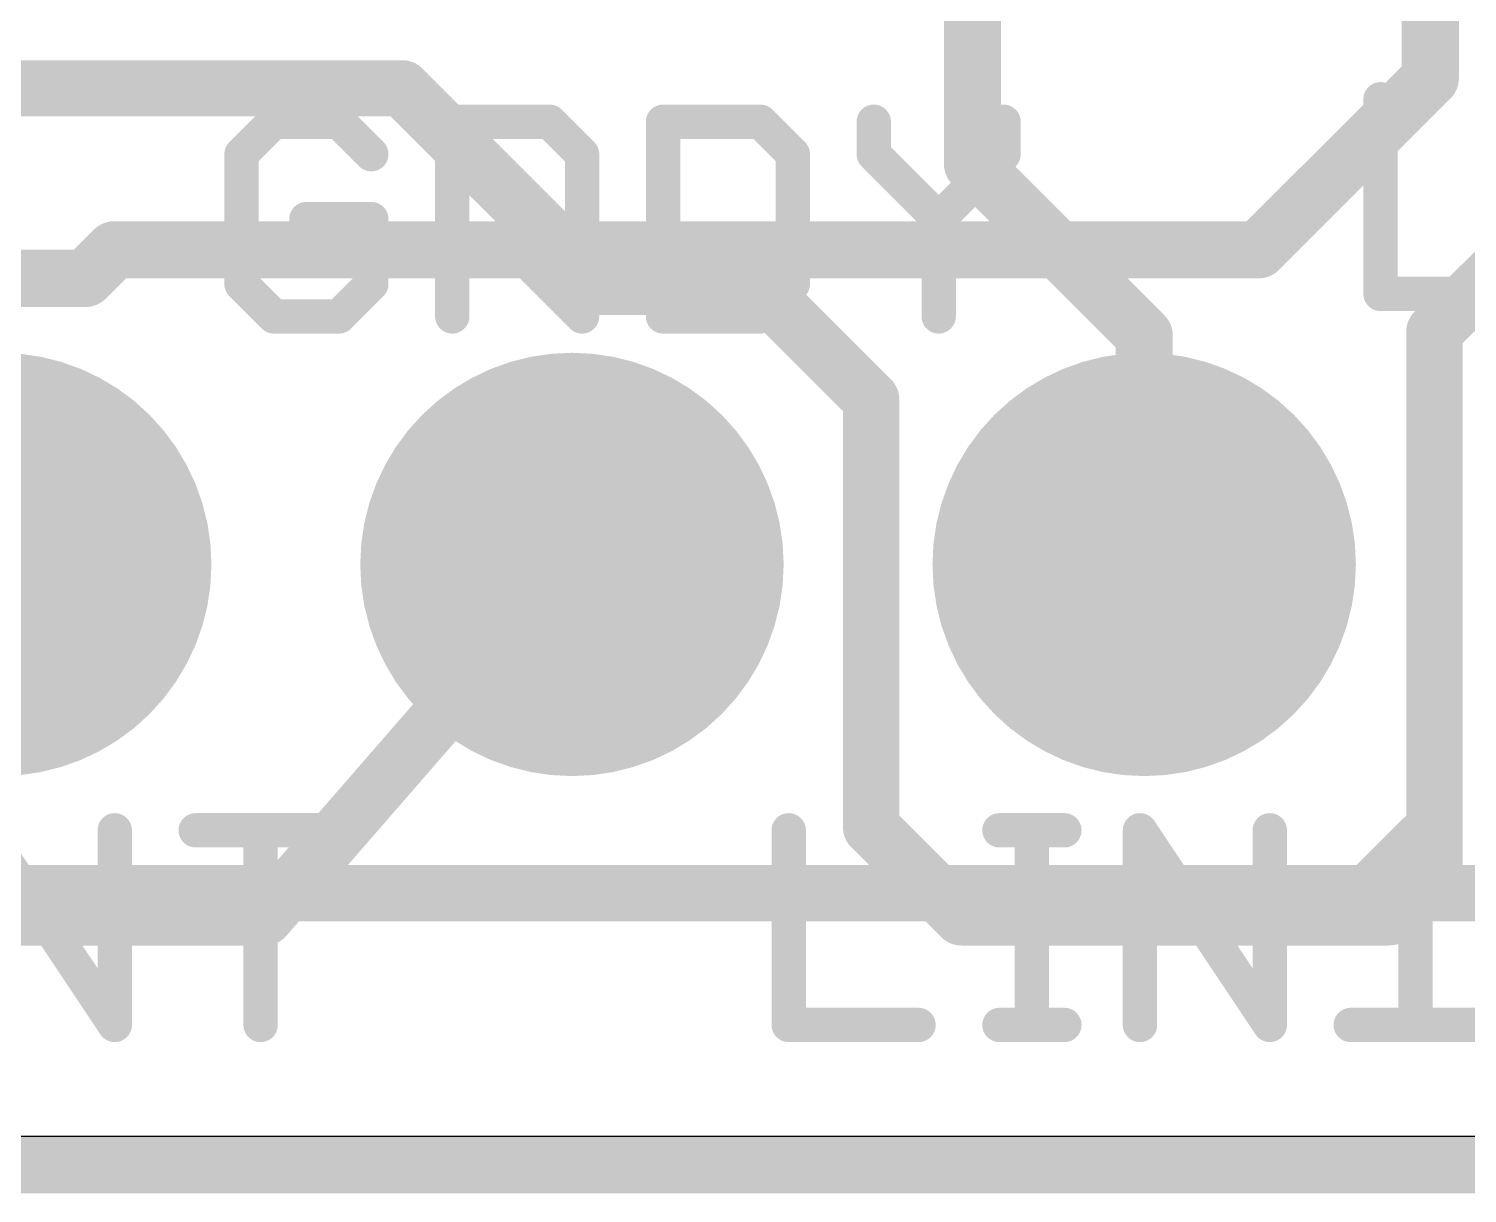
# Model space of a CAD drawing. Extents: x -19.1 to 19.1, y -11.7 to 11.4.
# Drawn here: x 1.4 to 7.78, y -11.68 to -6.51 of the extents above; entities that cross this region are included whole.
import ezdxf

# ---------------------------------------------------------------- set-up
doc = ezdxf.new("R2010")
doc.units = 0
for name, color, linetype in [('1', 12, 'CONTINUOUS'), ('16', 132, 'CONTINUOUS'), ('17', 110, 'CONTINUOUS'), ('20', 53, 'CONTINUOUS'), ('21', 40, 'CONTINUOUS'), ('29', 253, 'CONTINUOUS')]:
    doc.layers.add(name, color=color, linetype=linetype)

# ---------------------------------------------------------------- blocks, each defined once
blk = doc.blocks.new('ROUNDP')
at = {"const_width": 0.5}
blk.add_lwpolyline([(0, -0.25, 1), (0, 0.25, 1), (0, -0.25)], format="xyb", dxfattribs=at)

msp = doc.modelspace()

# ---------------------------------------------------------------- linework, layer by layer
at = {"layer": '1'}
for points, const_width in [([(7.62, -6.731), (7.62, -5.588)], 0.254), ([(6.858, -7.493), (7.62, -6.731)], 0.254), ([(1.651, -7.62), (1.778, -7.493)], 0.254), ([(1.778, -7.493), (6.858, -7.493)], 0.254), ([(0.381, -7.62), (1.651, -7.62)], 0.254), ([(-3.562, -10.349), (12.357, -10.349)], 0.25)]:
    msp.add_lwpolyline(points, dxfattribs=dict(at, const_width=const_width))
at = {"layer": '1', "const_width": 0.127}
for points in [[(7.6649, -6.7759, 1), (7.5751, -6.6861)], [(7.5565, -6.731, 1), (7.6835, -6.731)], [(1.778, -7.4295, 1), (1.778, -7.5565)], [(1.8229, -7.5379, 1), (1.7331, -7.4481)], [(6.8131, -7.4481, 1), (6.9029, -7.5379)], [(6.858, -7.5565, 1), (6.858, -7.4295)], [(1.6061, -7.5751, 1), (1.6959, -7.6649)], [(1.651, -7.6835, 1), (1.651, -7.5565)]]:
    msp.add_lwpolyline(points, format="xyb", dxfattribs=at)
at = {"layer": '16'}
for points, const_width in [([(5.588, -7.112), (5.588, -1.999)], 0.254), ([(0.757, -6.776), (3.057, -6.776)], 0.25), ([(3.057, -6.776), (3.938, -7.657)], 0.25), ([(6.35, -7.874), (5.588, -7.112)], 0.254), ([(7.638, -7.857), (8.338, -7.157)], 0.25), ([(3.938, -7.657), (4.638, -7.657)], 0.25), ([(4.638, -7.657), (5.138, -8.157)], 0.25), ([(6.35, -8.89), (6.35, -7.874)], 0.254), ([(7.638, -10.257), (7.638, -7.857)], 0.25), ([(5.138, -8.157), (5.138, -10.057)], 0.25), ([(2.448, -10.457), (3.81, -8.89)], 0.25), ([(5.138, -10.057), (5.538, -10.457)], 0.25), ([(7.438, -10.457), (7.638, -10.257)], 0.25), ([(-4.662, -10.457), (2.448, -10.457)], 0.25), ([(5.538, -10.457), (7.438, -10.457)], 0.25), ([(13.538, -11.557), (-13.462, -11.557)], 0.25)]:
    msp.add_lwpolyline(points, dxfattribs=dict(at, const_width=const_width))
for points, const_width in [([(3.1012, -6.7318, 1), (3.0128, -6.8202)], 0.125), ([(3.057, -6.8385, 1), (3.057, -6.7135)], 0.125), ([(5.6329, -7.0671, 1), (5.5431, -7.1569)], 0.127), ([(5.5245, -7.112, 1), (5.6515, -7.112)], 0.127), ([(3.938, -7.5945, 1), (3.938, -7.7195)], 0.125), ([(4.6822, -7.6128, 1), (4.5938, -7.7012)], 0.125), ([(4.638, -7.7195, 1), (4.638, -7.5945)], 0.125), ([(3.8938, -7.7012, 1), (3.9822, -7.6128)], 0.125), ([(6.4135, -7.874, 1), (6.2865, -7.874)], 0.127), ([(6.3051, -7.9189, 1), (6.3949, -7.8291)], 0.127), ([(7.7005, -7.857, 1), (7.5755, -7.857)], 0.125), ([(7.5938, -7.8128, 1), (7.6822, -7.9012)], 0.125), ([(5.2005, -8.157, 1), (5.0755, -8.157)], 0.125), ([(5.0938, -8.2012, 1), (5.1822, -8.1128)], 0.125), ([(3.8572, -8.931, 1), (3.7628, -8.849)], 0.125), ([(6.2865, -8.89, 1), (6.4135, -8.89)], 0.127), ([(5.1822, -10.0128, 1), (5.0938, -10.1012)], 0.125), ([(5.0755, -10.057, 1), (5.2005, -10.057)], 0.125), ([(7.6822, -10.3012, 1), (7.5938, -10.2128)], 0.125), ([(7.5755, -10.257, 1), (7.7005, -10.257)], 0.125), ([(2.448, -10.5195, 1), (2.448, -10.3945)], 0.125), ([(5.538, -10.3945, 1), (5.538, -10.5195)], 0.125), ([(7.438, -10.5195, 1), (7.438, -10.3945)], 0.125), ([(2.4008, -10.416, 1), (2.4952, -10.498)], 0.125), ([(5.4938, -10.5012, 1), (5.5822, -10.4128)], 0.125), ([(7.3938, -10.4128, 1), (7.4822, -10.5012)], 0.125)]:
    msp.add_lwpolyline(points, format="xyb", dxfattribs=dict(at, const_width=const_width))
at = {"layer": '20'}
msp.add_line((16.51, -11.43), (-16.51, -11.43), dxfattribs=at)
at = {"layer": '21', "const_width": 0.1524}
for points in [[(7.3991, -6.8245), (7.3991, -7.6888)], [(2.4872, -6.9245), (2.3432, -7.0685)], [(2.7753, -6.9245), (2.4872, -6.9245)], [(2.9194, -7.0685), (2.7753, -6.9245)], [(3.2787, -7.7888), (3.2787, -6.9245)], [(3.2787, -6.9245), (3.7109, -6.9245)], [(3.7109, -6.9245), (3.8549, -7.0685)], [(4.2142, -6.9245), (4.2142, -7.7888)], [(4.6464, -6.9245), (4.2142, -6.9245)], [(4.7904, -7.0685), (4.6464, -6.9245)], [(5.1497, -6.9245), (5.1497, -7.0685)], [(5.7259, -7.0685), (5.7259, -6.9245)], [(2.3432, -7.0685), (2.3432, -7.6447)], [(3.8549, -7.0685), (3.8549, -7.3566)], [(4.7904, -7.6447), (4.7904, -7.0685)], [(5.1497, -7.0685), (5.4378, -7.3566)], [(5.4378, -7.3566), (5.7259, -7.0685)], [(2.9194, -7.3566), (2.6313, -7.3566)], [(2.9194, -7.6447), (2.9194, -7.3566)], [(3.8549, -7.3566), (3.7109, -7.5007)], [(5.4378, -7.3566), (5.4378, -7.7888)], [(3.7109, -7.5007), (3.2787, -7.5007)], [(3.5668, -7.5007), (3.8549, -7.7888)], [(2.3432, -7.6447), (2.4872, -7.7888)], [(2.7753, -7.7888), (2.9194, -7.6447)], [(4.6464, -7.7888), (4.7904, -7.6447)], [(7.3991, -7.6888), (7.9753, -7.6888)], [(2.4872, -7.7888), (2.7753, -7.7888)], [(4.2142, -7.7888), (4.6464, -7.7888)], [(1.2043, -10.0705), (1.7805, -10.9348)], [(1.7805, -10.9348), (1.7805, -10.0705)], [(2.1398, -10.0705), (2.716, -10.0705)], [(2.4279, -10.9348), (2.4279, -10.0705)], [(4.7721, -10.0705), (4.7721, -10.9348)], [(5.7076, -10.0705), (5.9957, -10.0705)], [(5.8517, -10.9348), (5.8517, -10.0705)], [(6.3313, -10.9348), (6.3313, -10.0705)], [(6.3313, -10.0705), (6.9075, -10.9348)], [(6.9075, -10.9348), (6.9075, -10.0705)], [(7.2668, -10.3586), (7.5549, -10.0705)], [(7.5549, -10.0705), (7.5549, -10.9348)], [(4.7721, -10.9348), (5.3483, -10.9348)], [(5.7076, -10.9348), (5.9957, -10.9348)], [(7.2668, -10.9348), (7.843, -10.9348)]]:
    msp.add_lwpolyline(points, dxfattribs=at)
at = {"layer": '21', "const_width": 0.0762}
for points in [[(7.4372, -6.8245, 1), (7.361, -6.8245)], [(2.4872, -6.8864, 1), (2.4872, -6.9626)], [(2.5142, -6.9514, 1), (2.4603, -6.8975)], [(2.8023, -6.8975, 1), (2.7484, -6.9514)], [(2.7753, -6.9626, 1), (2.7753, -6.8864)], [(3.3168, -6.9245, 1), (3.2406, -6.9245)], [(3.2787, -6.8864, 1), (3.2787, -6.9626)], [(3.7378, -6.8975, 1), (3.6839, -6.9514)], [(3.7109, -6.9626, 1), (3.7109, -6.8864)], [(4.2523, -6.9245, 1), (4.1761, -6.9245)], [(4.2142, -6.8864, 1), (4.2142, -6.9626)], [(4.6733, -6.8975, 1), (4.6194, -6.9514)], [(4.6464, -6.9626, 1), (4.6464, -6.8864)], [(5.1878, -6.9245, 1), (5.1116, -6.9245)], [(5.764, -6.9245, 1), (5.6878, -6.9245)], [(2.3162, -7.0416, 1), (2.3701, -7.0955)], [(2.3813, -7.0685, 1), (2.3051, -7.0685)], [(2.8924, -7.0955, 1), (2.9463, -7.0416)], [(3.893, -7.0685, 1), (3.8168, -7.0685)], [(3.828, -7.0955, 1), (3.8818, -7.0416)], [(4.8285, -7.0685, 1), (4.7523, -7.0685)], [(4.7635, -7.0955, 1), (4.8174, -7.0416)], [(5.1767, -7.0416, 1), (5.1228, -7.0955)], [(5.7529, -7.0955, 1), (5.699, -7.0416)], [(5.1116, -7.0685, 1), (5.1878, -7.0685)], [(5.6878, -7.0685, 1), (5.764, -7.0685)], [(2.6313, -7.3185, 1), (2.6313, -7.3947)], [(2.9575, -7.3566, 1), (2.8813, -7.3566)], [(2.9194, -7.3947, 1), (2.9194, -7.3185)], [(3.8168, -7.3566, 1), (3.893, -7.3566)], [(3.8818, -7.3836, 1), (3.828, -7.3297)], [(5.4759, -7.3566, 1), (5.3997, -7.3566)], [(5.4109, -7.3297, 1), (5.4648, -7.3836)], [(5.4109, -7.3836, 1), (5.4648, -7.3297)], [(3.2787, -7.4626, 1), (3.2787, -7.5388)], [(3.5937, -7.4737, 1), (3.5399, -7.5276)], [(3.6839, -7.4737, 1), (3.7378, -7.5276)], [(3.7109, -7.5388, 1), (3.7109, -7.4626)], [(2.3701, -7.6178, 1), (2.3162, -7.6717)], [(2.9463, -7.6717, 1), (2.8924, -7.6178)], [(4.8174, -7.6717, 1), (4.7635, -7.6178)], [(2.3051, -7.6447, 1), (2.3813, -7.6447)], [(2.8813, -7.6447, 1), (2.9575, -7.6447)], [(4.7523, -7.6447, 1), (4.8285, -7.6447)], [(7.3991, -7.6507, 1), (7.3991, -7.7269)], [(7.361, -7.6888, 1), (7.4372, -7.6888)], [(2.4872, -7.7507, 1), (2.4872, -7.8269)], [(2.4603, -7.8157, 1), (2.5142, -7.7619)], [(2.7484, -7.7619, 1), (2.8023, -7.8157)], [(2.7753, -7.8269, 1), (2.7753, -7.7507)], [(3.828, -7.8157, 1), (3.8818, -7.7619)], [(4.2142, -7.7507, 1), (4.2142, -7.8269)], [(4.6194, -7.7619, 1), (4.6733, -7.8157)], [(4.6464, -7.8269, 1), (4.6464, -7.7507)], [(3.2406, -7.7888, 1), (3.3168, -7.7888)], [(4.1761, -7.7888, 1), (4.2523, -7.7888)], [(5.3997, -7.7888, 1), (5.4759, -7.7888)], [(1.8186, -10.0705, 1), (1.7424, -10.0705)], [(2.1398, -10.0324, 1), (2.1398, -10.1086)], [(2.466, -10.0705, 1), (2.3898, -10.0705)], [(2.716, -10.1086, 1), (2.716, -10.0324)], [(4.8102, -10.0705, 1), (4.734, -10.0705)], [(5.7076, -10.0324, 1), (5.7076, -10.1086)], [(5.8898, -10.0705, 1), (5.8136, -10.0705)], [(5.9957, -10.1086, 1), (5.9957, -10.0324)], [(6.363, -10.0493, 1), (6.2996, -10.0916)], [(6.3694, -10.0705, 1), (6.2932, -10.0705)], [(6.9456, -10.0705, 1), (6.8694, -10.0705)], [(7.593, -10.0705, 1), (7.5168, -10.0705)], [(7.5819, -10.0974, 1), (7.528, -10.0435)], [(7.2399, -10.3316, 1), (7.2937, -10.3855)], [(1.7424, -10.9348, 1), (1.8186, -10.9348)], [(1.7488, -10.9559, 1), (1.8122, -10.9137)], [(2.3898, -10.9348, 1), (2.466, -10.9348)], [(4.7721, -10.8967, 1), (4.7721, -10.9729)], [(4.734, -10.9348, 1), (4.8102, -10.9348)], [(5.3483, -10.9729, 1), (5.3483, -10.8967)], [(5.7076, -10.8967, 1), (5.7076, -10.9729)], [(5.8136, -10.9348, 1), (5.8898, -10.9348)], [(5.9957, -10.9729, 1), (5.9957, -10.8967)], [(6.2932, -10.9348, 1), (6.3694, -10.9348)], [(6.8694, -10.9348, 1), (6.9456, -10.9348)], [(6.8758, -10.9559, 1), (6.9392, -10.9137)], [(7.2668, -10.8967, 1), (7.2668, -10.9729)], [(7.5168, -10.9348, 1), (7.593, -10.9348)]]:
    msp.add_lwpolyline(points, format="xyb", dxfattribs=at)

# ---------------------------------------------------------------- block references
at = {"layer": '17', "xscale": 1.6764, "yscale": 1.6764, "rotation": 90}
for p in [(1.27, -8.89), (1.27, -8.89), (3.81, -8.89), (3.81, -8.89), (6.35, -8.89), (6.35, -8.89)]:
    msp.add_blockref('ROUNDP', p, dxfattribs=at)
at = {"layer": '29', "xscale": 1.8796, "yscale": 1.8796, "rotation": 90}
for p in [(1.27, -8.89), (3.81, -8.89), (6.35, -8.89)]:
    msp.add_blockref('ROUNDP', p, dxfattribs=at)

doc.saveas('drawing.dxf')
